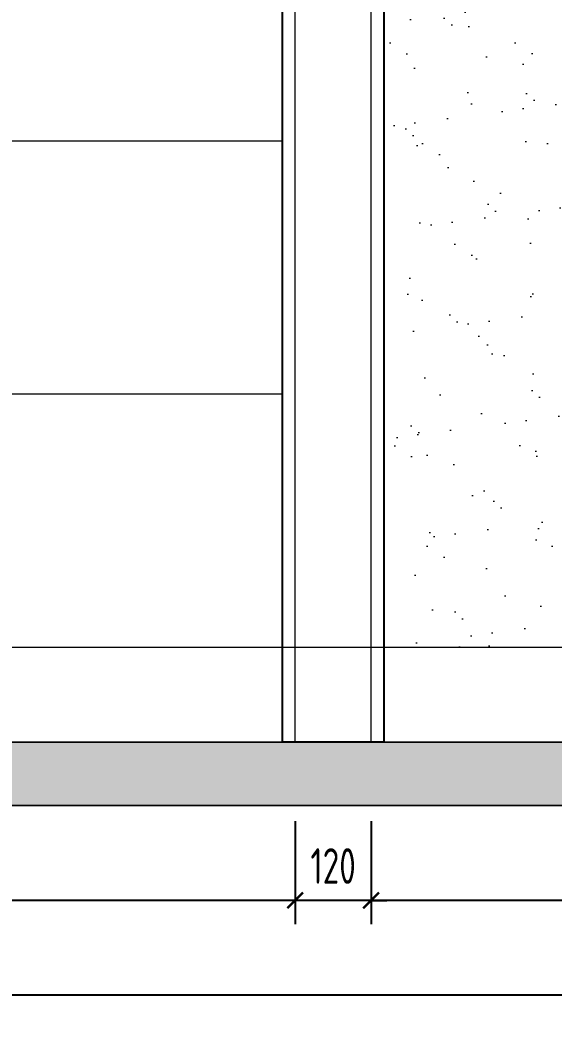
# Model space of a CAD drawing. Header units: millimetres. Extents: x 3162 to 221128, y -144913 to 11496.
# Drawn here: x 35018 to 35862, y -43108 to -41529 of the extents above; entities that cross this region are included whole.
import ezdxf

# ---------------------------------------------------------------- set-up
doc = ezdxf.new("R2010")
doc.units = ezdxf.units.MM
doc.header["$LTSCALE"] = 10
doc.layers.get('Defpoints').update_dxf_attribs({"color": 250})
for name, color, linetype, lineweight in [('Contour【轮廓线】', 94, 'Continuous', 0), ('FC-Hatch【平面填充】', 250, 'Continuous', 0), ('Fine【细线】', 250, 'Continuous', 0), ('Finish【完成面】', 2, 'Continuous', 0), ('RC-dimensions', 44, 'Continuous', 0), ('Wall【立面墙】', 252, 'Continuous', 0)]:
    doc.layers.add(name, color=color, linetype=linetype, lineweight=lineweight)
doc.layers.add('T-05天花灯具', color=4, linetype='Continuous')
doc.styles.add('尺寸标注', font='ARCHS.SHX', dxfattribs={"width": 0.8})
doc.dimstyles.new('海龙1：25', dxfattribs={"dimscale": 25, "dimtxt": 2.25, "dimasz": 1, "dimexe": 1.5, "dimexo": 1, "dimgap": 1, "dimtad": 1, "dimdec": 0, "dimrnd": 5, "dimdsep": 46, "dimtxsty": '尺寸标注', "dimblk": 'ARCHTICK', "dimblk1": 'ARCHTICK', "dimblk2": 'ARCHTICK', "dimcen": 1, "dimclrd": 44, "dimclre": 44, "dimclrt": 2, "dimadec": 0, "dimazin": 0, "dimtfac": 1, "dimtdec": 0, "dimtix": 1, "dimtmove": 2, "dimatfit": 3, "dimldrblk": 'hl_arrow2', "dimfxl": 5, "dimfxlon": 1, "dimarcsym": 0})

# ---------------------------------------------------------------- blocks, each defined once
blk = doc.blocks.new('_ArchTick')
at = {"color": 2, "linetype": 'ByBlock', "const_width": 0.15}
blk.add_lwpolyline([(-0.5, -0.5), (0.5, 0.5)], dxfattribs=at)
blk = doc.blocks.new('*D1194')
at = {"layer": 'Defpoints', "color": 0, "transparency": 16777216}
for p in [(29832.7, -42770.6), (36582.7, -42770.6), (29832.7, -43070.6)]:
    blk.add_point(p, dxfattribs=at)
at = {"layer": 'RC-dimensions', "color": 44, "lineweight": -2, "transparency": 16777216}
for p, q in [((29832.7, -42945.6), (29832.7, -43108.1)), ((36582.7, -42945.6), (36582.7, -43108.1)), ((36582.7, -43070.6), (29832.7, -43070.6))]:
    blk.add_line(p, q, dxfattribs=at)
at = {"layer": 'RC-dimensions', "color": 44, "lineweight": -2, "transparency": 16777216, "xscale": 25, "yscale": 25, "zscale": 25, "rotation": 180}
blk.add_blockref('_ArchTick', (29832.7, -43070.6), dxfattribs=at)
at = {"layer": 'RC-dimensions', "color": 44, "lineweight": -2, "transparency": 16777216, "xscale": 25, "yscale": 25, "zscale": 25}
blk.add_blockref('_ArchTick', (36582.7, -43070.6), dxfattribs=at)
at = {"layer": 'RC-dimensions', "color": 2, "transparency": 16777216, "insert": (33207.7, -43016.3), "char_height": 56.25, "attachment_point": 5, "style": '尺寸标注'}
blk.add_mtext('6750', dxfattribs=at)
blk = doc.blocks.new('hl_arrow2')
at = {"color": 2}
blk.add_line((-0.221, 0), (-1, 0), dxfattribs=at)
blk.add_lwpolyline([(-0.221, 0), (-0.861, -0.689), (-0.654, -0.862), (0, 0), (-0.654, 0.862), (-0.861, 0.689)], close=True, dxfattribs=at)
for points in [[(-0.861, 0.689), (-0.654, 0.862), (-0.221, 0), (0, 0)], [(-0.861, -0.689), (-0.654, -0.862), (-0.221, 0), (0, 0)]]:
    blk.add_solid(points, dxfattribs=at)
blk = doc.blocks.new('海龙_08078208')
at = {"layer": 'Fine【细线】'}
for p, q in [((-60, -1200), (-60, 1200)), ((60, -1200), (60, 1200))]:
    blk.add_line(p, q, dxfattribs=at)
at = {"layer": 'T-05天花灯具'}
blk.add_lwpolyline([(-80, 1200), (80, 1200), (80, -1200), (-80, -1200)], close=True, dxfattribs=at)
blk = doc.blocks.new('*D1286')
at = {"layer": 'Defpoints', "color": 0, "transparency": 16777216}
for p in [(34352.7, -42770.6), (35452.7, -42770.6), (34352.7, -42920.6)]:
    blk.add_point(p, dxfattribs=at)
at = {"layer": 'RC-dimensions', "color": 44, "lineweight": -2, "transparency": 16777216}
for p, q in [((34352.7, -42795.6), (34352.7, -42958.1)), ((35452.7, -42795.6), (35452.7, -42958.1)), ((35452.7, -42920.6), (34352.7, -42920.6))]:
    blk.add_line(p, q, dxfattribs=at)
at = {"layer": 'RC-dimensions', "color": 44, "lineweight": -2, "transparency": 16777216, "xscale": 25, "yscale": 25, "zscale": 25, "rotation": 180}
blk.add_blockref('_ArchTick', (34352.7, -42920.6), dxfattribs=at)
at = {"layer": 'RC-dimensions', "color": 44, "lineweight": -2, "transparency": 16777216, "xscale": 25, "yscale": 25, "zscale": 25}
blk.add_blockref('_ArchTick', (35452.7, -42920.6), dxfattribs=at)
at = {"layer": 'RC-dimensions', "color": 2, "transparency": 16777216, "insert": (34902.7, -42867.5), "char_height": 56.25, "attachment_point": 5, "style": '尺寸标注'}
blk.add_mtext('1100', dxfattribs=at)
blk = doc.blocks.new('*D1287')
at = {"layer": 'Defpoints', "color": 0, "transparency": 16777216}
for p in [(35452.7, -42770.6), (35572.7, -42770.6), (35452.7, -42920.6)]:
    blk.add_point(p, dxfattribs=at)
at = {"layer": 'RC-dimensions', "color": 44, "lineweight": -2, "transparency": 16777216}
for p, q in [((35452.7, -42795.6), (35452.7, -42958.1)), ((35572.7, -42795.6), (35572.7, -42958.1)), ((35452.7, -42920.6), (35427.7, -42920.6)), ((35572.7, -42920.6), (35452.7, -42920.6)), ((35572.7, -42920.6), (35597.7, -42920.6))]:
    blk.add_line(p, q, dxfattribs=at)
at = {"layer": 'RC-dimensions', "color": 44, "lineweight": -2, "transparency": 16777216, "xscale": 25, "yscale": 25, "zscale": 25}
blk.add_blockref('_ArchTick', (35452.7, -42920.6), dxfattribs=at)
at = {"layer": 'RC-dimensions', "color": 44, "lineweight": -2, "transparency": 16777216, "xscale": 25, "yscale": 25, "zscale": 25, "rotation": 180}
blk.add_blockref('_ArchTick', (35572.7, -42920.6), dxfattribs=at)
at = {"layer": 'RC-dimensions', "color": 2, "transparency": 16777216, "insert": (35512.7, -42866.3), "char_height": 56.25, "attachment_point": 5, "style": '尺寸标注'}
blk.add_mtext('120', dxfattribs=at)
blk = doc.blocks.new('*D1301')
at = {"layer": 'Defpoints', "color": 0, "transparency": 16777216}
for p in [(35572.7, -42770.6), (36332.7, -42770.6), (35572.7, -42920.6)]:
    blk.add_point(p, dxfattribs=at)
at = {"layer": 'RC-dimensions', "color": 44, "lineweight": -2, "transparency": 16777216}
for p, q in [((35572.7, -42795.6), (35572.7, -42958.1)), ((36332.7, -42795.6), (36332.7, -42958.1)), ((36332.7, -42920.6), (35572.7, -42920.6))]:
    blk.add_line(p, q, dxfattribs=at)
at = {"layer": 'RC-dimensions', "color": 44, "lineweight": -2, "transparency": 16777216, "xscale": 25, "yscale": 25, "zscale": 25, "rotation": 180}
blk.add_blockref('_ArchTick', (35572.7, -42920.6), dxfattribs=at)
at = {"layer": 'RC-dimensions', "color": 44, "lineweight": -2, "transparency": 16777216, "xscale": 25, "yscale": 25, "zscale": 25}
blk.add_blockref('_ArchTick', (36332.7, -42920.6), dxfattribs=at)
at = {"layer": 'RC-dimensions', "color": 2, "transparency": 16777216, "insert": (35952.7, -42866.3), "char_height": 56.25, "attachment_point": 5, "style": '尺寸标注'}
blk.add_mtext('760', dxfattribs=at)

msp = doc.modelspace()

# ---------------------------------------------------------------- hatches: boundary and pattern name
at = {"layer": 'FC-Hatch【平面填充】'}
h = msp.add_hatch(dxfattribs=at)
h.set_pattern_fill('_USER', color=256, scale=400, style=0, pattern_type=0)
h.set_pattern_definition([(0, (34372.74, -42520.6), (0, 400), [])])
h.paths.add_polyline_path([(34372.7, -42520.6), (35432.7, -42520.6), (35432.7, -40270.6), (34372.7, -40270.6)])
h = msp.add_hatch(dxfattribs=at)
h.set_pattern_fill('AR-SAND', color=256, scale=2.5, style=0)
h.set_pattern_definition([(37.5, (35592.74, -42520.6), (-4, 122.3533), [0, -96.52, 0, -107.95, 0, -103.1875]), (7.5, (35592.74, -42520.6), (112.381, 179.206), [0, -52.07, 0, -86.995, 0, -33.3375]), (327.5, (35514.63, -42520.6), (197.748, 0.3593), [0, -31.75, 0, -114.3, 0, -149.225]), (317.5, (35514.63, -42520.6), (190.889, 55.732), [0, -15.875, 0, -74.93, 0, -85.725])])
h.paths.add_polyline_path([(35592.7, -42520.6), (36582.7, -42520.6), (36582.7, -40270.6), (35592.7, -40270.6)])
h = msp.add_hatch(dxfattribs=at)
h.set_pattern_fill('钢筋混凝土', color=256, scale=50, angle=180, style=0, pattern_type=2)
h.set_pattern_definition([(225, (0, -2882.83), (35.35534, -35.35534), []), (230, (0, -2882.83), (-71.72602, 6.27522), [7.5, -82.5]), (175, (0, -2882.83), (13.87511, -75.21923), [6, -66]), (280.4514, (-5.98, -2882.31), (-57.85092, -68.94393), [6.374, -70.1142]), (226.1842, (-2e-15, -2902.83), (-106.72409, 16.55189), [11.25, -123.75]), (276.6356, (-8.89, -2901.45), (-93.46626, -97.41178), [9.56105, -105.1713]), (171.1842, (-2e-15, -2902.83), (-93.46618, -97.41189), [9, -99]), (201, (-10, -2897.83), (-59.6907, 40.26189), [7.5, -82.5]), (146, (-10, -2897.83), (-24.33156, -72.51501), [6, -66]), (251.4514, (-14.974, -2894.477), (-84.02223, -32.25304), [6.374, -70.1142]), (217.5, (0, -2882.832), (-1.215986, -33.289385), [0.5, -65.2, 0.5, -67, 0.5, -66.25]), (187.5, (0, -2882.83), (-26.306954, -39.441171), [0.5, -38.2, 0.5, -63.7, 0.5, -25.25]), (147.5, (22.3, -2882.832), (-53.382244, 2.255487), [0.5, -25, 0.5, -78, 0.5, -103.5]), (137.5, (32.3, -2882.83), (-58.318617, -10.0105), [0.5, -32.5, 0.5, -51.8, 0.5, -73.5])])
h.paths.add_polyline_path([(29532.7, -42770.6), (29532.7, -42670.6), (36882.7, -42670.6), (36882.7, -42770.6)])

# ---------------------------------------------------------------- linework, layer by layer
at = {"layer": 'Contour【轮廓线】'}
msp.add_line((29832.7, -42520.6), (36582.7, -42520.6), dxfattribs=at)
at = {"layer": 'Finish【完成面】'}
msp.add_line((29832.7, -42670.6), (36582.7, -42670.6), dxfattribs=at)
at = {"layer": 'Wall【立面墙】'}
for points in [[(29532.7, -42670.6), (29532.7, -42670.6), (36882.7, -42670.6), (36882.7, -42670.6)], [(29532.7, -42770.6), (29532.7, -42770.6), (36882.7, -42770.6), (36882.7, -42770.6)]]:
    msp.add_lwpolyline(points, close=True, dxfattribs=at)

# ---------------------------------------------------------------- block references
at = {"layer": 'T-05天花灯具'}
msp.add_blockref('海龙_08078208', (35512.7, -41470.6), dxfattribs=at)

# ---------------------------------------------------------------- dimensions: what is measured, and where the dimension line sits
at = {"layer": 'RC-dimensions'}
for base, p1, p2, picture, middle in [((29832.7, -43070.6), (36582.7, -42770.6), (29832.7, -42770.6), '*D1194', (33207.7, -43016.3)), ((34352.7, -42920.6), (35452.7, -42770.6), (34352.7, -42770.6), '*D1286', (34902.7, -42867.5)), ((35452.7, -42920.6), (35572.7, -42770.6), (35452.7, -42770.6), '*D1287', (35512.7, -42866.3)), ((35572.7, -42920.6), (36332.7, -42770.6), (35572.7, -42770.6), '*D1301', (35952.7, -42866.3))]:
    dim = msp.add_linear_dim(base=base, p1=p1, p2=p2, angle=180, dimstyle='海龙1：25', override={"dimscale": 25, "dimtxsty": '尺寸标注', "dimblk1": 'ArchTick', "dimblk2": 'ArchTick', "dimsah": 1, "dimclrt": 2}, dxfattribs=at)
    dim.commit()
    dim.dimension.update_dxf_attribs({"geometry": picture, "text_midpoint": middle})

doc.saveas('drawing.dxf')
